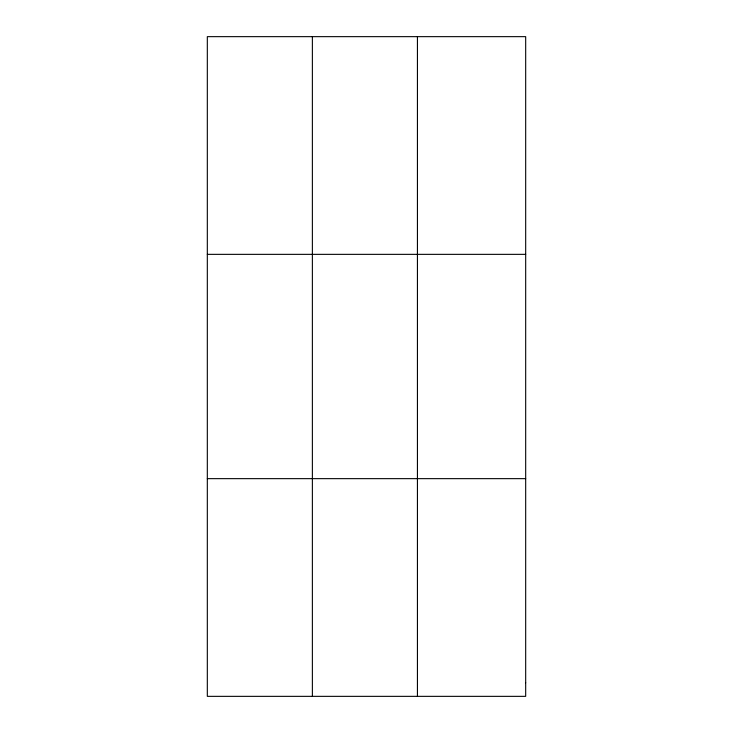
<?xml version="1.0" encoding="UTF-8"?>
<svg xmlns="http://www.w3.org/2000/svg" width="733" height="733" viewBox="0 0 733 733"><rect width="100%" height="100%" fill="white"/><g stroke="black" fill="none" stroke-linecap="round" stroke-linejoin="round"><path stroke-width="1.1" d="M312.377 696.35L312.377 36.65M417.434 696.35L417.434 36.65M207.32 254.351L525.68 254.351M207.32 478.649L525.68 478.649M525.68 682.744L525.68 696.35L207.32 696.35L207.32 36.65L525.68 36.65L525.68 682.744"/></g></svg>
